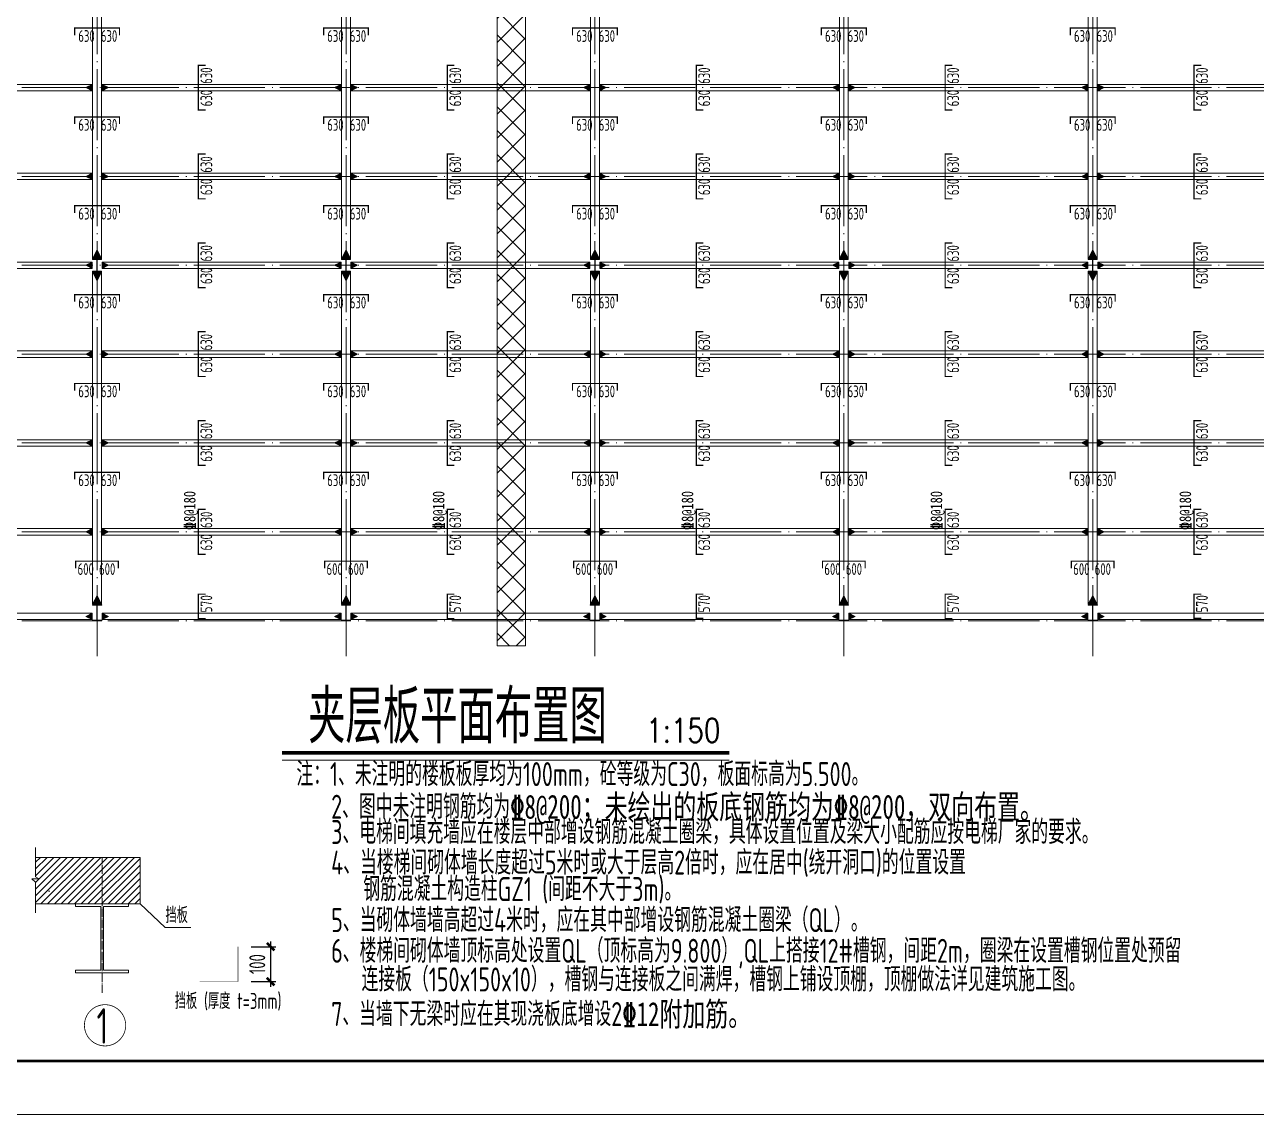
# Model space of a CAD drawing. Header units: millimetres. Extents: x 19781 to 898973, y -947928 to -267362.
# Drawn here: x 618030 to 652670, y -383529 to -352865 of the extents above; entities that cross this region are included whole.
import ezdxf

# ---------------------------------------------------------------- set-up
doc = ezdxf.new("R2010")
doc.units = ezdxf.units.MM
doc.header["$LTSCALE"] = 100
doc.linetypes.add('ACAD_ISO04W100', pattern=[30.5, 24, -3, 0.5, -3])
doc.linetypes.add('DOTE', pattern=[2.42, 2, -0.2, 0.02, -0.2])
doc.layers.get('0').update_dxf_attribs({"lineweight": 18})
for name, color, linetype, lineweight in [('10', 7, 'Continuous', 18), ('15', 3, 'Continuous', 18), ('25', 3, 'Continuous', 18), ('5图框', 7, 'Continuous', 18), ('AUDIT_I_170729152811-0', 2, 'Continuous', 18), ('BORDER', 7, 'Continuous', 18), ('DIM', 3, 'Continuous', 18), ('DIM_SYMB', 3, 'Continuous', 18), ('DOTE', 1, 'DOTE', 18), ('HATCH', 254, 'Continuous', 18), ('JC', 7, 'Continuous', 18), ('PUB_DIM', 3, 'Continuous', 18), ('TC', 151, 'Continuous', 18), ('层1305', 1, 'Continuous', 18), ('层1306', 94, 'Continuous', 18), ('层1307', 7, 'Continuous', 18), ('楼板负筋文字', 7, 'Continuous', 18), ('钢柱', 4, 'Continuous', 20), ('钢梁', 4, 'Continuous', 5)]:
    doc.layers.add(name, color=color, linetype=linetype, lineweight=lineweight)
doc.styles.add('hztxt', font='txt.shx', dxfattribs={"width": 0.7, "bigfont": 'hztxt.shx'})
doc.styles.get("Standard").update_dxf_attribs({"font": 'tssdeng.shx', "bigfont": 'hztxt.shx'})
doc.styles.add('TSSD_REIN', font='tssdeng.shx', dxfattribs={"width": 0.7, "bigfont": 'hztxt.shx'})
doc.dimstyles.new('TSSD_100_100', dxfattribs={"dimtxt": 300, "dimasz": 100, "dimexe": 100, "dimexo": 250, "dimgap": 100, "dimtad": 1, "dimdec": 0, "dimzin": 0, "dimdsep": 46, "dimtxsty": 'TSSD_REIN', "dimblk": 'ARCHTICK', "dimcen": 0, "dimdle": 100, "dimclrt": 7, "dimadec": 0, "dimazin": 0, "dimtfac": 1, "dimtdec": 0, "dimtix": 1, "dimtmove": 2, "dimatfit": 3, "dimfxl": 1, "dimtolj": 1, "dimtzin": 0, "dimarcsym": 0})
pattern_1 = [(45, (0, 0), (-7.07106781, 7.07106781), []), (45, (0, 2.5), (-7.07106781, 7.07106781), [])]

# ---------------------------------------------------------------- blocks, each defined once
blk = doc.blocks.new('_ArchTick_0')
at = {"color": 0, "linetype": 'ByBlock'}
blk.add_lwpolyline([(-0.71, -0.71, 0.5, 0.5, 0), (0.71, 0.71, 0.5, 0.5, 0)], format="xyseb", dxfattribs=at)
blk = doc.blocks.new('*X925')
at = {"layer": 'DIM', "color": 0, "lineweight": -2, "ltscale": 100, "transparency": 16777216}
for p, q in [((624405, -378811), (625098, -378811)), ((624948, -378661), (624948, -379941)), ((624405, -379791), (625098, -379791))]:
    blk.add_line(p, q, dxfattribs=at)
at = {"layer": 'DIM', "color": 0, "lineweight": -2, "ltscale": 100, "transparency": 16777216, "xscale": 150, "yscale": 150, "zscale": 150}
for p, rotation in [((624948, -378811), 90), ((624948, -379791), 270)]:
    blk.add_blockref('_ArchTick_0', p, dxfattribs=dict(at, rotation=rotation))
at = {"layer": 'DIM', "color": 7, "ltscale": 100, "transparency": 16777216, "insert": (624573, -379301), "char_height": 450, "width": 2295, "attachment_point": 5, "rotation": 90, "style": 'TSSD_REIN'}
blk.add_mtext('100', dxfattribs=at)
blk = doc.blocks.new('_ARCHTICK')
at = {"color": 0, "linetype": 'ByBlock', "const_width": 0.5}
blk.add_lwpolyline([(-0.5, -0.5), (0.5, 0.5)], dxfattribs=at)

msp = doc.modelspace()

# ---------------------------------------------------------------- hatches: boundary and pattern name
h = msp.add_hatch()
h.set_pattern_fill('ANSI31', color=256, style=0, pattern_type=0)
h.set_pattern_definition([(45, (0, 0), (-94.398755, 94.398755), [])])
h.paths.add_polyline_path([(621279.91, -376299.6), (620206.46, -376299.6), (620206.46, -377606.74), (621279.91, -377606.74)], flags=0)
h.paths.add_polyline_path([(620206.46, -376299.6), (618339.12, -376299.6), (618339.12, -376846.69), (618439.15, -376901.2), (618229.99, -376901.2), (618339.12, -376992.06), (618339.12, -377606.74), (620206.46, -377606.74)], flags=0)
h = msp.add_hatch()
h.set_pattern_fill('AR-CONC', color=256, scale=53.4, style=0)
h.paths.add_polyline_path([(620206.46, -376299.6), (618339.12, -376299.6), (618339.12, -376846.69), (618439.15, -376901.2), (618229.99, -376901.2), (618339.12, -376992.06), (618339.12, -377606.74), (620206.46, -377606.74)], flags=0)
h = msp.add_hatch()
h.set_pattern_fill('AR-CONC', color=256, scale=53.4, style=0)
h.paths.add_polyline_path([(621279.91, -376299.6), (620206.46, -376299.6), (620206.46, -377606.74), (621279.91, -377606.74)], flags=0)
at = {"layer": '10', "ltscale": 100}
h = msp.add_hatch(dxfattribs=at)
h.set_pattern_fill('金属', color=256, style=0, pattern_type=0)
h.set_pattern_definition(pattern_1)
h.paths.add_polyline_path([(620072, -359472), (620193, -359472), (620193, -359462), (619943, -359462), (619943, -359472), (620064, -359472), (620064, -359802), (619943, -359802), (619943, -359812), (620193, -359812), (620193, -359802), (620072, -359802)], flags=0)
h = msp.add_hatch(dxfattribs=at)
h.set_pattern_fill('金属', color=256, style=0, pattern_type=0)
h.set_pattern_definition(pattern_1)
h.paths.add_polyline_path([(627072, -359472), (627193, -359472), (627193, -359462), (626943, -359462), (626943, -359472), (627064, -359472), (627064, -359802), (626943, -359802), (626943, -359812), (627193, -359812), (627193, -359802), (627072, -359802)], flags=0)
h = msp.add_hatch(dxfattribs=at)
h.set_pattern_fill('金属', color=256, style=0, pattern_type=0)
h.set_pattern_definition(pattern_1)
h.paths.add_polyline_path([(634072, -359472), (634193, -359472), (634193, -359462), (633943, -359462), (633943, -359472), (634064, -359472), (634064, -359802), (633943, -359802), (633943, -359812), (634193, -359812), (634193, -359802), (634072, -359802)], flags=0)
h = msp.add_hatch(dxfattribs=at)
h.set_pattern_fill('金属', color=256, style=0, pattern_type=0)
h.set_pattern_definition(pattern_1)
h.paths.add_polyline_path([(641072, -359472), (641193, -359472), (641193, -359462), (640943, -359462), (640943, -359472), (641064, -359472), (641064, -359802), (640943, -359802), (640943, -359812), (641193, -359812), (641193, -359802), (641072, -359802)], flags=0)
h = msp.add_hatch(dxfattribs=at)
h.set_pattern_fill('金属', color=256, style=0, pattern_type=0)
h.set_pattern_definition(pattern_1)
h.paths.add_polyline_path([(648072, -359472), (648193, -359472), (648193, -359462), (647943, -359462), (647943, -359472), (648064, -359472), (648064, -359802), (647943, -359802), (647943, -359812), (648193, -359812), (648193, -359802), (648072, -359802)], flags=0)
h = msp.add_hatch(dxfattribs=at)
h.set_pattern_fill('金属', color=256, style=0, pattern_type=0)
h.set_pattern_definition(pattern_1)
h.paths.add_polyline_path([(620072, -369199), (620198, -369199), (620198, -369187), (619938, -369187), (619938, -369199), (620064, -369199), (620064, -369625), (619938, -369625), (619938, -369637), (620198, -369637), (620198, -369625), (620072, -369625)], flags=0)
h = msp.add_hatch(dxfattribs=at)
h.set_pattern_fill('金属', color=256, style=0, pattern_type=0)
h.set_pattern_definition(pattern_1)
h.paths.add_polyline_path([(627072, -369199), (627198, -369199), (627198, -369187), (626938, -369187), (626938, -369199), (627064, -369199), (627064, -369625), (626938, -369625), (626938, -369637), (627198, -369637), (627198, -369625), (627072, -369625)], flags=0)
h = msp.add_hatch(dxfattribs=at)
h.set_pattern_fill('金属', color=256, style=0, pattern_type=0)
h.set_pattern_definition(pattern_1)
h.paths.add_polyline_path([(634072, -369199), (634198, -369199), (634198, -369187), (633938, -369187), (633938, -369199), (634064, -369199), (634064, -369625), (633938, -369625), (633938, -369637), (634198, -369637), (634198, -369625), (634072, -369625)], flags=0)
h = msp.add_hatch(dxfattribs=at)
h.set_pattern_fill('金属', color=256, style=0, pattern_type=0)
h.set_pattern_definition(pattern_1)
h.paths.add_polyline_path([(641072, -369199), (641198, -369199), (641198, -369187), (640938, -369187), (640938, -369199), (641064, -369199), (641064, -369625), (640938, -369625), (640938, -369637), (641198, -369637), (641198, -369625), (641072, -369625)], flags=0)
h = msp.add_hatch(dxfattribs=at)
h.set_pattern_fill('金属', color=256, style=0, pattern_type=0)
h.set_pattern_definition(pattern_1)
h.paths.add_polyline_path([(648072, -369199), (648198, -369199), (648198, -369187), (647938, -369187), (647938, -369199), (648064, -369199), (648064, -369625), (647938, -369625), (647938, -369637), (648198, -369637), (648198, -369625), (648072, -369625)], flags=0)
at = {"layer": '15', "ltscale": 100}
for points in [[(619748, -354637), (619928, -354727), (619928, -354547)], [(620388, -354637), (620208, -354727), (620208, -354547)], [(626748, -354637), (626928, -354727), (626928, -354547)], [(627388, -354637), (627208, -354727), (627208, -354547)], [(633748, -354637), (633928, -354727), (633928, -354547)], [(634388, -354637), (634208, -354727), (634208, -354547)], [(640748, -354637), (640928, -354727), (640928, -354547)], [(641388, -354637), (641208, -354727), (641208, -354547)], [(647748, -354637), (647928, -354727), (647928, -354547)], [(648388, -354637), (648208, -354727), (648208, -354547)], [(619748, -357137), (619928, -357227), (619928, -357047)], [(620388, -357137), (620208, -357227), (620208, -357047)], [(626748, -357137), (626928, -357227), (626928, -357047)], [(627388, -357137), (627208, -357227), (627208, -357047)], [(633748, -357137), (633928, -357227), (633928, -357047)], [(634388, -357137), (634208, -357227), (634208, -357047)], [(640748, -357137), (640928, -357227), (640928, -357047)], [(641388, -357137), (641208, -357227), (641208, -357047)], [(647748, -357137), (647928, -357227), (647928, -357047)], [(648388, -357137), (648208, -357227), (648208, -357047)], [(620068, -359202), (620193, -359452), (619943, -359452)], [(627068, -359202), (627193, -359452), (626943, -359452)], [(634068, -359202), (634193, -359452), (633943, -359452)], [(641068, -359202), (641193, -359452), (640943, -359452)], [(648068, -359202), (648193, -359452), (647943, -359452)], [(619748, -359637), (619928, -359727), (619928, -359547)], [(620388, -359637), (620208, -359727), (620208, -359547)], [(626748, -359637), (626928, -359727), (626928, -359547)], [(627388, -359637), (627208, -359727), (627208, -359547)], [(633748, -359637), (633928, -359727), (633928, -359547)], [(634388, -359637), (634208, -359727), (634208, -359547)], [(640748, -359637), (640928, -359727), (640928, -359547)], [(641388, -359637), (641208, -359727), (641208, -359547)], [(647748, -359637), (647928, -359727), (647928, -359547)], [(648388, -359637), (648208, -359727), (648208, -359547)], [(620068, -360072), (620193, -359822), (619943, -359822)], [(627068, -360072), (627193, -359822), (626943, -359822)], [(634068, -360072), (634193, -359822), (633943, -359822)], [(641068, -360072), (641193, -359822), (640943, -359822)], [(648068, -360072), (648193, -359822), (647943, -359822)], [(619748, -362137), (619928, -362227), (619928, -362047)], [(620388, -362137), (620208, -362227), (620208, -362047)], [(626748, -362137), (626928, -362227), (626928, -362047)], [(627388, -362137), (627208, -362227), (627208, -362047)], [(633748, -362137), (633928, -362227), (633928, -362047)], [(634388, -362137), (634208, -362227), (634208, -362047)], [(640748, -362137), (640928, -362227), (640928, -362047)], [(641388, -362137), (641208, -362227), (641208, -362047)], [(647748, -362137), (647928, -362227), (647928, -362047)], [(648388, -362137), (648208, -362227), (648208, -362047)], [(619748, -364637), (619928, -364727), (619928, -364547)], [(620388, -364637), (620208, -364727), (620208, -364547)], [(626748, -364637), (626928, -364727), (626928, -364547)], [(627388, -364637), (627208, -364727), (627208, -364547)], [(633748, -364637), (633928, -364727), (633928, -364547)], [(634388, -364637), (634208, -364727), (634208, -364547)], [(640748, -364637), (640928, -364727), (640928, -364547)], [(641388, -364637), (641208, -364727), (641208, -364547)], [(647748, -364637), (647928, -364727), (647928, -364547)], [(648388, -364637), (648208, -364727), (648208, -364547)], [(619748, -367137), (619928, -367227), (619928, -367047)], [(620388, -367137), (620208, -367227), (620208, -367047)], [(626748, -367137), (626928, -367227), (626928, -367047)], [(627388, -367137), (627208, -367227), (627208, -367047)], [(633748, -367137), (633928, -367227), (633928, -367047)], [(634388, -367137), (634208, -367227), (634208, -367047)], [(640748, -367137), (640928, -367227), (640928, -367047)], [(641388, -367137), (641208, -367227), (641208, -367047)], [(647748, -367137), (647928, -367227), (647928, -367047)], [(648388, -367137), (648208, -367227), (648208, -367047)], [(620068, -368927), (620193, -369177), (619943, -369177)], [(627068, -368927), (627193, -369177), (626943, -369177)], [(634068, -368927), (634193, -369177), (633943, -369177)], [(641068, -368927), (641193, -369177), (640943, -369177)], [(648068, -368927), (648193, -369177), (647943, -369177)], [(619748, -369517), (619928, -369427), (619928, -369607)], [(620388, -369517), (620208, -369427), (620208, -369607)], [(626748, -369517), (626928, -369427), (626928, -369607)], [(627388, -369517), (627208, -369427), (627208, -369607)], [(633748, -369517), (633928, -369427), (633928, -369607)], [(634388, -369517), (634208, -369427), (634208, -369607)], [(640748, -369517), (640928, -369427), (640928, -369607)], [(641388, -369517), (641208, -369427), (641208, -369607)], [(647748, -369517), (647928, -369427), (647928, -369607)], [(648388, -369517), (648208, -369427), (648208, -369607)]]:
    msp.add_hatch(color=256, dxfattribs=at).paths.add_polyline_path(points, flags=0)
at = {"layer": 'HATCH', "ltscale": 100}
h = msp.add_hatch(dxfattribs=at)
h.set_pattern_fill('HOLE_MATETIEL', color=256, style=0, pattern_type=0)
h.set_pattern_definition([(45, (0, 0), (-336.7596, 336.7596), []), (135, (0, 0), (-336.7596, -336.7596), [])])
h.paths.add_polyline_path([(631318, -328810), (631318, -370343), (632118, -370343), (632118, -328810)], flags=0)

# ---------------------------------------------------------------- linework, layer by layer
at = {"color": 2}
for p, q in [((619459.52, -377606.74), (620953.39, -377606.74)), ((619459.52, -377606.74), (620953.39, -377606.74)), ((619459.52, -377606.74), (620953.39, -377606.74)), ((619459.52, -377681.43), (619459.52, -377606.74)), ((619459.52, -377681.43), (619459.52, -377606.74)), ((619459.52, -377681.43), (619459.52, -377606.74)), ((620169.11, -377681.43), (619459.52, -377681.43)), ((620169.11, -377681.43), (619459.52, -377681.43)), ((620169.11, -377681.43), (619459.52, -377681.43)), ((620169.11, -379474.08), (620169.11, -377681.43)), ((620953.39, -377681.43), (620243.8, -377681.43)), ((620953.39, -377681.43), (620243.8, -377681.43)), ((620953.39, -377681.43), (620243.8, -377681.43)), ((620243.8, -379474.08), (620243.8, -377681.43)), ((620953.39, -377681.43), (620953.39, -377606.74)), ((619459.52, -379548.77), (619459.52, -379474.08)), ((619459.52, -379548.77), (619459.52, -379474.08)), ((619459.52, -379548.77), (619459.52, -379474.08)), ((619459.52, -379474.08), (620169.11, -379474.08)), ((619459.52, -379474.08), (620169.11, -379474.08)), ((619459.52, -379474.08), (620169.11, -379474.08)), ((620953.39, -379548.77), (619459.52, -379548.77)), ((620953.39, -379548.77), (619459.52, -379548.77)), ((620953.39, -379548.77), (619459.52, -379548.77)), ((620243.8, -379474.08), (620953.39, -379474.08)), ((620243.8, -379474.08), (620953.39, -379474.08)), ((620243.8, -379474.08), (620953.39, -379474.08)), ((620953.39, -379474.08), (620953.39, -379548.77)), ((620953.39, -379474.08), (620953.39, -379548.77)), ((620953.39, -379474.08), (620953.39, -379548.77))]:
    msp.add_line(p, q, dxfattribs=at)
at = {"layer": '15', "ltscale": 100}
for points in [[(619748, -354637), (619928, -354727), (619928, -354547)], [(620388, -354637), (620208, -354727), (620208, -354547)], [(626748, -354637), (626928, -354727), (626928, -354547)], [(627388, -354637), (627208, -354727), (627208, -354547)], [(633748, -354637), (633928, -354727), (633928, -354547)], [(634388, -354637), (634208, -354727), (634208, -354547)], [(640748, -354637), (640928, -354727), (640928, -354547)], [(641388, -354637), (641208, -354727), (641208, -354547)], [(647748, -354637), (647928, -354727), (647928, -354547)], [(648388, -354637), (648208, -354727), (648208, -354547)], [(619748, -357137), (619928, -357227), (619928, -357047)], [(620388, -357137), (620208, -357227), (620208, -357047)], [(626748, -357137), (626928, -357227), (626928, -357047)], [(627388, -357137), (627208, -357227), (627208, -357047)], [(633748, -357137), (633928, -357227), (633928, -357047)], [(634388, -357137), (634208, -357227), (634208, -357047)], [(640748, -357137), (640928, -357227), (640928, -357047)], [(641388, -357137), (641208, -357227), (641208, -357047)], [(647748, -357137), (647928, -357227), (647928, -357047)], [(648388, -357137), (648208, -357227), (648208, -357047)], [(620068, -359202), (620193, -359452), (619943, -359452)], [(627068, -359202), (627193, -359452), (626943, -359452)], [(634068, -359202), (634193, -359452), (633943, -359452)], [(641068, -359202), (641193, -359452), (640943, -359452)], [(648068, -359202), (648193, -359452), (647943, -359452)], [(619748, -359637), (619928, -359727), (619928, -359547)], [(620388, -359637), (620208, -359727), (620208, -359547)], [(626748, -359637), (626928, -359727), (626928, -359547)], [(627388, -359637), (627208, -359727), (627208, -359547)], [(633748, -359637), (633928, -359727), (633928, -359547)], [(634388, -359637), (634208, -359727), (634208, -359547)], [(640748, -359637), (640928, -359727), (640928, -359547)], [(641388, -359637), (641208, -359727), (641208, -359547)], [(647748, -359637), (647928, -359727), (647928, -359547)], [(648388, -359637), (648208, -359727), (648208, -359547)], [(620068, -360072), (620193, -359822), (619943, -359822)], [(627068, -360072), (627193, -359822), (626943, -359822)], [(634068, -360072), (634193, -359822), (633943, -359822)], [(641068, -360072), (641193, -359822), (640943, -359822)], [(648068, -360072), (648193, -359822), (647943, -359822)], [(619748, -362137), (619928, -362227), (619928, -362047)], [(620388, -362137), (620208, -362227), (620208, -362047)], [(626748, -362137), (626928, -362227), (626928, -362047)], [(627388, -362137), (627208, -362227), (627208, -362047)], [(633748, -362137), (633928, -362227), (633928, -362047)], [(634388, -362137), (634208, -362227), (634208, -362047)], [(640748, -362137), (640928, -362227), (640928, -362047)], [(641388, -362137), (641208, -362227), (641208, -362047)], [(647748, -362137), (647928, -362227), (647928, -362047)], [(648388, -362137), (648208, -362227), (648208, -362047)], [(619748, -364637), (619928, -364727), (619928, -364547)], [(620388, -364637), (620208, -364727), (620208, -364547)], [(626748, -364637), (626928, -364727), (626928, -364547)], [(627388, -364637), (627208, -364727), (627208, -364547)], [(633748, -364637), (633928, -364727), (633928, -364547)], [(634388, -364637), (634208, -364727), (634208, -364547)], [(640748, -364637), (640928, -364727), (640928, -364547)], [(641388, -364637), (641208, -364727), (641208, -364547)], [(647748, -364637), (647928, -364727), (647928, -364547)], [(648388, -364637), (648208, -364727), (648208, -364547)], [(619748, -367137), (619928, -367227), (619928, -367047)], [(620388, -367137), (620208, -367227), (620208, -367047)], [(626748, -367137), (626928, -367227), (626928, -367047)], [(627388, -367137), (627208, -367227), (627208, -367047)], [(633748, -367137), (633928, -367227), (633928, -367047)], [(634388, -367137), (634208, -367227), (634208, -367047)], [(640748, -367137), (640928, -367227), (640928, -367047)], [(641388, -367137), (641208, -367227), (641208, -367047)], [(647748, -367137), (647928, -367227), (647928, -367047)], [(648388, -367137), (648208, -367227), (648208, -367047)], [(620068, -368927), (620193, -369177), (619943, -369177)], [(627068, -368927), (627193, -369177), (626943, -369177)], [(634068, -368927), (634193, -369177), (633943, -369177)], [(641068, -368927), (641193, -369177), (640943, -369177)], [(648068, -368927), (648193, -369177), (647943, -369177)], [(619748, -369517), (619928, -369427), (619928, -369607)], [(620388, -369517), (620208, -369427), (620208, -369607)], [(626748, -369517), (626928, -369427), (626928, -369607)], [(627388, -369517), (627208, -369427), (627208, -369607)], [(633748, -369517), (633928, -369427), (633928, -369607)], [(634388, -369517), (634208, -369427), (634208, -369607)], [(640748, -369517), (640928, -369427), (640928, -369607)], [(641388, -369517), (641208, -369427), (641208, -369607)], [(647748, -369517), (647928, -369427), (647928, -369607)], [(648388, -369517), (648208, -369427), (648208, -369607)]]:
    msp.add_lwpolyline(points, close=True, dxfattribs=at)
at = {"layer": '25', "color": 0}
msp.add_lwpolyline([(619711.64, -381022.96, 21.62, 21.62, 1), (620872.08, -381022.96, 21.62, 21.62, 1)], format="xyseb", close=True, dxfattribs=at)
at = {"layer": 'AUDIT_I_170729152811-0', "color": 7}
for p, q in [((618339.12, -376846.69), (618339.12, -376019.18)), ((618339.12, -376846.69), (618339.12, -376019.18)), ((618339.12, -376846.69), (618339.12, -376019.18)), ((618339.12, -376299.6), (621279.91, -376299.6)), ((618339.12, -376299.6), (621279.91, -376299.6)), ((618339.12, -376299.6), (621279.91, -376299.6)), ((618439.15, -376901.2), (618339.12, -376846.69)), ((618439.15, -376901.2), (618339.12, -376846.69)), ((618439.15, -376901.2), (618339.12, -376846.69)), ((618229.99, -376901.2), (618439.15, -376901.2)), ((618339.12, -376992.06), (618229.99, -376901.2)), ((618229.99, -376901.2), (618439.15, -376901.2)), ((618339.12, -376992.06), (618229.99, -376901.2)), ((618229.99, -376901.2), (618439.15, -376901.2)), ((618339.12, -376992.06), (618229.99, -376901.2)), ((618339.12, -377856.68), (618339.12, -376992.06)), ((618339.12, -377856.68), (618339.12, -376992.06)), ((618339.12, -377856.68), (618339.12, -376992.06)), ((619459.52, -377606.74), (618339.12, -377606.74)), ((620169.11, -379474.08), (620169.11, -377681.43)), ((620169.11, -379474.08), (620169.11, -377681.43)), ((620243.8, -379474.08), (620243.8, -377681.43)), ((620243.8, -379474.08), (620243.8, -377681.43))]:
    msp.add_line(p, q, dxfattribs=at)
at = {"layer": 'AUDIT_I_170729152811-0'}
msp.add_line((620579.93, -377606.74), (621279.91, -377606.74), dxfattribs=at)
msp.add_line((620579.93, -377606.74), (621279.91, -377606.74), dxfattribs=at)
at = {"layer": 'AUDIT_I_170729152811-0', "color": 7}
msp.add_lwpolyline([(620206.46, -377606.74, 22.41, 22.41, 0), (621279.91, -377606.74, 22.41, 22.41, 0), (621279.91, -376299.6, 22.41, 22.41, 0)], format="xyseb", dxfattribs=at)
at = {"layer": 'AUDIT_I_170729152811-0'}
msp.add_lwpolyline([(624029.51, -378810.74, 16.81, 16.81, 0), (624029.51, -379791.09, 16.81, 16.81, 0), (622949.98, -379791.09, 16.81, 16.81, 0)], format="xyseb", dxfattribs=at)
at = {"layer": 'BORDER'}
msp.add_lwpolyline([(568267, -383529.47), (568267, -320529.47), (701917, -320529.47), (701917, -383529.47)], close=True, dxfattribs=at)
msp.add_lwpolyline([(572017, -382029.47, 75, 75, 0), (572017, -322029.47, 75, 75, 0), (700417, -322029.47, 75, 75, 0), (700417, -382029.47, 75, 75, 0)], format="xyseb", close=True, dxfattribs=at)
at = {"layer": 'DIM_SYMB'}
msp.add_lwpolyline([(625269.03, -373353.36, 105, 105, 0), (637847.59, -373353.36, 105, 105, 0)], format="xyseb", dxfattribs=at)
msp.add_lwpolyline([(625269.03, -373563.36), (637847.59, -373563.36)], dxfattribs=at)
at = {"layer": 'DOTE', "linetype": 'DOTE', "ltscale": 10}
for p, q in [((620068, -370637), (620068, -328637)), ((627068, -370637), (627068, -328637)), ((634068, -370637), (634068, -328637)), ((641068, -370637), (641068, -328637)), ((648068, -370637), (648068, -328637)), ((584068, -354637), (684068, -354637)), ((584068, -357137), (684068, -357137)), ((584068, -359637), (684068, -359637)), ((584068, -362137), (684068, -362137)), ((584068, -364637), (684068, -364637)), ((584068, -367137), (676068, -367137)), ((584068, -369637), (684068, -369637))]:
    msp.add_line(p, q, dxfattribs=at)
at = {"layer": 'DOTE', "linetype": 'ACAD_ISO04W100', "ltscale": 0.1}
msp.add_line((620206.46, -380113.01), (620206.46, -376299.6), dxfattribs=at)
at = {"layer": 'JC', "ltscale": 100}
msp.add_lwpolyline([(631318, -328810), (631318, -370343), (632118, -370343), (632118, -328810)], close=True, dxfattribs=at)
at = {"layer": 'PUB_DIM'}
for p, q in [((621279.91, -377606.74), (621981.71, -378273.08)), ((621981.71, -378273.08), (622708.17, -378273.08))]:
    msp.add_line(p, q, dxfattribs=at)
at = {"layer": '层1305'}
for points in [[(619438.01, -353162, 35, 35, 0), (619438.01, -352962, 35, 35, 0), (620698.01, -352962, 35, 35, 0), (620698.01, -353162, 35, 35, 0)], [(626438.01, -353162, 35, 35, 0), (626438.01, -352962, 35, 35, 0), (627698.01, -352962, 35, 35, 0), (627698.01, -353162, 35, 35, 0)], [(633438.01, -353162, 35, 35, 0), (633438.01, -352962, 35, 35, 0), (634698.01, -352962, 35, 35, 0), (634698.01, -353162, 35, 35, 0)], [(640438.01, -353162, 35, 35, 0), (640438.01, -352962, 35, 35, 0), (641698.01, -352962, 35, 35, 0), (641698.01, -353162, 35, 35, 0)], [(647438.01, -353162, 35, 35, 0), (647438.01, -352962, 35, 35, 0), (648698.01, -352962, 35, 35, 0), (648698.01, -353162, 35, 35, 0)], [(623118, -355267, 35, 35, 0), (622918, -355267, 35, 35, 0), (622918, -354007, 35, 35, 0), (623118, -354007, 35, 35, 0)], [(630118.01, -355267, 35, 35, 0), (629918.01, -355267, 35, 35, 0), (629918.01, -354007, 35, 35, 0), (630118.01, -354007, 35, 35, 0)], [(637118.01, -355267, 35, 35, 0), (636918.01, -355267, 35, 35, 0), (636918.01, -354007, 35, 35, 0), (637118.01, -354007, 35, 35, 0)], [(644118, -355267, 35, 35, 0), (643918, -355267, 35, 35, 0), (643918, -354007, 35, 35, 0), (644118, -354007, 35, 35, 0)], [(651118.01, -355267, 35, 35, 0), (650918.01, -355267, 35, 35, 0), (650918.01, -354007, 35, 35, 0), (651118.01, -354007, 35, 35, 0)], [(619438.01, -355662, 35, 35, 0), (619438.01, -355462, 35, 35, 0), (620698.01, -355462, 35, 35, 0), (620698.01, -355662, 35, 35, 0)], [(626438.01, -355662, 35, 35, 0), (626438.01, -355462, 35, 35, 0), (627698.01, -355462, 35, 35, 0), (627698.01, -355662, 35, 35, 0)], [(633438.01, -355662, 35, 35, 0), (633438.01, -355462, 35, 35, 0), (634698.01, -355462, 35, 35, 0), (634698.01, -355662, 35, 35, 0)], [(640438.01, -355662, 35, 35, 0), (640438.01, -355462, 35, 35, 0), (641698.01, -355462, 35, 35, 0), (641698.01, -355662, 35, 35, 0)], [(647438.01, -355662, 35, 35, 0), (647438.01, -355462, 35, 35, 0), (648698.01, -355462, 35, 35, 0), (648698.01, -355662, 35, 35, 0)], [(623118, -357767, 35, 35, 0), (622918, -357767, 35, 35, 0), (622918, -356507, 35, 35, 0), (623118, -356507, 35, 35, 0)], [(630118.01, -357767, 35, 35, 0), (629918.01, -357767, 35, 35, 0), (629918.01, -356507, 35, 35, 0), (630118.01, -356507, 35, 35, 0)], [(637118.01, -357767, 35, 35, 0), (636918.01, -357767, 35, 35, 0), (636918.01, -356507, 35, 35, 0), (637118.01, -356507, 35, 35, 0)], [(644118, -357767, 35, 35, 0), (643918, -357767, 35, 35, 0), (643918, -356507, 35, 35, 0), (644118, -356507, 35, 35, 0)], [(651118.01, -357767, 35, 35, 0), (650918.01, -357767, 35, 35, 0), (650918.01, -356507, 35, 35, 0), (651118.01, -356507, 35, 35, 0)], [(619438.01, -358162, 35, 35, 0), (619438.01, -357962, 35, 35, 0), (620698.01, -357962, 35, 35, 0), (620698.01, -358162, 35, 35, 0)], [(626438.01, -358162, 35, 35, 0), (626438.01, -357962, 35, 35, 0), (627698.01, -357962, 35, 35, 0), (627698.01, -358162, 35, 35, 0)], [(633438.01, -358162, 35, 35, 0), (633438.01, -357962, 35, 35, 0), (634698.01, -357962, 35, 35, 0), (634698.01, -358162, 35, 35, 0)], [(640438.01, -358162, 35, 35, 0), (640438.01, -357962, 35, 35, 0), (641698.01, -357962, 35, 35, 0), (641698.01, -358162, 35, 35, 0)], [(647438.01, -358162, 35, 35, 0), (647438.01, -357962, 35, 35, 0), (648698.01, -357962, 35, 35, 0), (648698.01, -358162, 35, 35, 0)], [(623118, -360267, 35, 35, 0), (622918, -360267, 35, 35, 0), (622918, -359007, 35, 35, 0), (623118, -359007, 35, 35, 0)], [(630118.01, -360267, 35, 35, 0), (629918.01, -360267, 35, 35, 0), (629918.01, -359007, 35, 35, 0), (630118.01, -359007, 35, 35, 0)], [(637118.01, -360267, 35, 35, 0), (636918.01, -360267, 35, 35, 0), (636918.01, -359007, 35, 35, 0), (637118.01, -359007, 35, 35, 0)], [(644118, -360267, 35, 35, 0), (643918, -360267, 35, 35, 0), (643918, -359007, 35, 35, 0), (644118, -359007, 35, 35, 0)], [(651118.01, -360267, 35, 35, 0), (650918.01, -360267, 35, 35, 0), (650918.01, -359007, 35, 35, 0), (651118.01, -359007, 35, 35, 0)], [(619438.01, -360662, 35, 35, 0), (619438.01, -360462, 35, 35, 0), (620698.01, -360462, 35, 35, 0), (620698.01, -360662, 35, 35, 0)], [(626438.01, -360662, 35, 35, 0), (626438.01, -360462, 35, 35, 0), (627698.01, -360462, 35, 35, 0), (627698.01, -360662, 35, 35, 0)], [(633438.01, -360662, 35, 35, 0), (633438.01, -360462, 35, 35, 0), (634698.01, -360462, 35, 35, 0), (634698.01, -360662, 35, 35, 0)], [(640438.01, -360662, 35, 35, 0), (640438.01, -360462, 35, 35, 0), (641698.01, -360462, 35, 35, 0), (641698.01, -360662, 35, 35, 0)], [(647438.01, -360662, 35, 35, 0), (647438.01, -360462, 35, 35, 0), (648698.01, -360462, 35, 35, 0), (648698.01, -360662, 35, 35, 0)], [(623118, -362767, 35, 35, 0), (622918, -362767, 35, 35, 0), (622918, -361507, 35, 35, 0), (623118, -361507, 35, 35, 0)], [(630118.01, -362767, 35, 35, 0), (629918.01, -362767, 35, 35, 0), (629918.01, -361507, 35, 35, 0), (630118.01, -361507, 35, 35, 0)], [(637118.01, -362767, 35, 35, 0), (636918.01, -362767, 35, 35, 0), (636918.01, -361507, 35, 35, 0), (637118.01, -361507, 35, 35, 0)], [(644118, -362767, 35, 35, 0), (643918, -362767, 35, 35, 0), (643918, -361507, 35, 35, 0), (644118, -361507, 35, 35, 0)], [(651118.01, -362767, 35, 35, 0), (650918.01, -362767, 35, 35, 0), (650918.01, -361507, 35, 35, 0), (651118.01, -361507, 35, 35, 0)], [(619438.01, -363162, 35, 35, 0), (619438.01, -362962, 35, 35, 0), (620698.01, -362962, 35, 35, 0), (620698.01, -363162, 35, 35, 0)], [(626438.01, -363162, 35, 35, 0), (626438.01, -362962, 35, 35, 0), (627698.01, -362962, 35, 35, 0), (627698.01, -363162, 35, 35, 0)], [(633438.01, -363162, 35, 35, 0), (633438.01, -362962, 35, 35, 0), (634698.01, -362962, 35, 35, 0), (634698.01, -363162, 35, 35, 0)], [(640438.01, -363162, 35, 35, 0), (640438.01, -362962, 35, 35, 0), (641698.01, -362962, 35, 35, 0), (641698.01, -363162, 35, 35, 0)], [(647438.01, -363162, 35, 35, 0), (647438.01, -362962, 35, 35, 0), (648698.01, -362962, 35, 35, 0), (648698.01, -363162, 35, 35, 0)], [(623118, -365267, 35, 35, 0), (622918, -365267, 35, 35, 0), (622918, -364007, 35, 35, 0), (623118, -364007, 35, 35, 0)], [(630118.01, -365267, 35, 35, 0), (629918.01, -365267, 35, 35, 0), (629918.01, -364007, 35, 35, 0), (630118.01, -364007, 35, 35, 0)], [(637118.01, -365267, 35, 35, 0), (636918.01, -365267, 35, 35, 0), (636918.01, -364007, 35, 35, 0), (637118.01, -364007, 35, 35, 0)], [(644118, -365267, 35, 35, 0), (643918, -365267, 35, 35, 0), (643918, -364007, 35, 35, 0), (644118, -364007, 35, 35, 0)], [(651118.01, -365267, 35, 35, 0), (650918.01, -365267, 35, 35, 0), (650918.01, -364007, 35, 35, 0), (651118.01, -364007, 35, 35, 0)], [(619438.01, -365662, 35, 35, 0), (619438.01, -365462, 35, 35, 0), (620698.01, -365462, 35, 35, 0), (620698.01, -365662, 35, 35, 0)], [(626438.01, -365662, 35, 35, 0), (626438.01, -365462, 35, 35, 0), (627698.01, -365462, 35, 35, 0), (627698.01, -365662, 35, 35, 0)], [(633438.01, -365662, 35, 35, 0), (633438.01, -365462, 35, 35, 0), (634698.01, -365462, 35, 35, 0), (634698.01, -365662, 35, 35, 0)], [(640438.01, -365662, 35, 35, 0), (640438.01, -365462, 35, 35, 0), (641698.01, -365462, 35, 35, 0), (641698.01, -365662, 35, 35, 0)], [(647438.01, -365662, 35, 35, 0), (647438.01, -365462, 35, 35, 0), (648698.01, -365462, 35, 35, 0), (648698.01, -365662, 35, 35, 0)], [(623118, -367767, 35, 35, 0), (622918, -367767, 35, 35, 0), (622918, -366507, 35, 35, 0), (623118, -366507, 35, 35, 0)], [(630118.01, -367767, 35, 35, 0), (629918.01, -367767, 35, 35, 0), (629918.01, -366507, 35, 35, 0), (630118.01, -366507, 35, 35, 0)], [(637118.01, -367767, 35, 35, 0), (636918.01, -367767, 35, 35, 0), (636918.01, -366507, 35, 35, 0), (637118.01, -366507, 35, 35, 0)], [(644118, -367767, 35, 35, 0), (643918, -367767, 35, 35, 0), (643918, -366507, 35, 35, 0), (644118, -366507, 35, 35, 0)], [(651118.01, -367767, 35, 35, 0), (650918.01, -367767, 35, 35, 0), (650918.01, -366507, 35, 35, 0), (651118.01, -366507, 35, 35, 0)], [(619468.01, -368162, 35, 35, 0), (619468.01, -367962, 35, 35, 0), (620668.01, -367962, 35, 35, 0), (620668.01, -368162, 35, 35, 0)], [(626468.01, -368162, 35, 35, 0), (626468.01, -367962, 35, 35, 0), (627668.01, -367962, 35, 35, 0), (627668.01, -368162, 35, 35, 0)], [(633468.01, -368162, 35, 35, 0), (633468.01, -367962, 35, 35, 0), (634668.01, -367962, 35, 35, 0), (634668.01, -368162, 35, 35, 0)], [(640468.01, -368162, 35, 35, 0), (640468.01, -367962, 35, 35, 0), (641668.01, -367962, 35, 35, 0), (641668.01, -368162, 35, 35, 0)], [(647468.01, -368162, 35, 35, 0), (647468.01, -367962, 35, 35, 0), (648668.01, -367962, 35, 35, 0), (648668.01, -368162, 35, 35, 0)], [(623118, -369576, 35, 35, 0), (622918, -369576, 35, 35, 0), (622918, -368890, 35, 35, 0), (623118, -368890, 35, 35, 0)], [(630118.01, -369578, 35, 35, 0), (629918.01, -369578, 35, 35, 0), (629918.01, -368890, 35, 35, 0), (630118.01, -368890, 35, 35, 0)], [(637118.01, -369574, 35, 35, 0), (636918.01, -369574, 35, 35, 0), (636918.01, -368890, 35, 35, 0), (637118.01, -368890, 35, 35, 0)], [(644118, -369580, 35, 35, 0), (643918, -369580, 35, 35, 0), (643918, -368890, 35, 35, 0), (644118, -368890, 35, 35, 0)], [(651118.01, -369572, 35, 35, 0), (650918.01, -369572, 35, 35, 0), (650918.01, -368890, 35, 35, 0), (651118.01, -368890, 35, 35, 0)]]:
    msp.add_lwpolyline(points, format="xyseb", dxfattribs=at)
at = {"layer": '钢柱', "ltscale": 100}
for points in [[(620072, -359472), (620193, -359472), (620193, -359462), (619943, -359462), (619943, -359472), (620064, -359472), (620064, -359802), (619943, -359802), (619943, -359812), (620193, -359812), (620193, -359802), (620072, -359802)], [(627072, -359472), (627193, -359472), (627193, -359462), (626943, -359462), (626943, -359472), (627064, -359472), (627064, -359802), (626943, -359802), (626943, -359812), (627193, -359812), (627193, -359802), (627072, -359802)], [(634072, -359472), (634193, -359472), (634193, -359462), (633943, -359462), (633943, -359472), (634064, -359472), (634064, -359802), (633943, -359802), (633943, -359812), (634193, -359812), (634193, -359802), (634072, -359802)], [(641072, -359472), (641193, -359472), (641193, -359462), (640943, -359462), (640943, -359472), (641064, -359472), (641064, -359802), (640943, -359802), (640943, -359812), (641193, -359812), (641193, -359802), (641072, -359802)], [(648072, -359472), (648193, -359472), (648193, -359462), (647943, -359462), (647943, -359472), (648064, -359472), (648064, -359802), (647943, -359802), (647943, -359812), (648193, -359812), (648193, -359802), (648072, -359802)], [(620072, -369199), (620198, -369199), (620198, -369187), (619938, -369187), (619938, -369199), (620064, -369199), (620064, -369625), (619938, -369625), (619938, -369637), (620198, -369637), (620198, -369625), (620072, -369625)], [(627072, -369199), (627198, -369199), (627198, -369187), (626938, -369187), (626938, -369199), (627064, -369199), (627064, -369625), (626938, -369625), (626938, -369637), (627198, -369637), (627198, -369625), (627072, -369625)], [(634072, -369199), (634198, -369199), (634198, -369187), (633938, -369187), (633938, -369199), (634064, -369199), (634064, -369625), (633938, -369625), (633938, -369637), (634198, -369637), (634198, -369625), (634072, -369625)], [(641072, -369199), (641198, -369199), (641198, -369187), (640938, -369187), (640938, -369199), (641064, -369199), (641064, -369625), (640938, -369625), (640938, -369637), (641198, -369637), (641198, -369625), (641072, -369625)], [(648072, -369199), (648198, -369199), (648198, -369187), (647938, -369187), (647938, -369199), (648064, -369199), (648064, -369625), (647938, -369625), (647938, -369637), (648198, -369637), (648198, -369625), (648072, -369625)]]:
    msp.add_lwpolyline(points, close=True, dxfattribs=at)
at = {"layer": '钢梁', "ltscale": 100}
for points in [[(619943, -349847), (620193, -349847), (620193, -359452), (619943, -359452)], [(626943, -349847), (627193, -349847), (627193, -359452), (626943, -359452)], [(633943, -349847), (634193, -349847), (634193, -359452), (633943, -359452)], [(640943, -349847), (641193, -349847), (641193, -359452), (640943, -359452)], [(647943, -349847), (648193, -349847), (648193, -359452), (647943, -359452)], [(619928, -354547), (619928, -354727), (613208, -354727), (613208, -354547)], [(626928, -354547), (626928, -354727), (620208, -354727), (620208, -354547)], [(633928, -354547), (633928, -354727), (627208, -354727), (627208, -354547)], [(640928, -354547), (640928, -354727), (634208, -354727), (634208, -354547)], [(647928, -354547), (647928, -354727), (641208, -354727), (641208, -354547)], [(654928, -354547), (654928, -354727), (648208, -354727), (648208, -354547)], [(619928, -357047), (619928, -357227), (613208, -357227), (613208, -357047)], [(626928, -357047), (626928, -357227), (620208, -357227), (620208, -357047)], [(633928, -357047), (633928, -357227), (627208, -357227), (627208, -357047)], [(640928, -357047), (640928, -357227), (634208, -357227), (634208, -357047)], [(647928, -357047), (647928, -357227), (641208, -357227), (641208, -357047)], [(654928, -357047), (654928, -357227), (648208, -357227), (648208, -357047)], [(619928, -359547), (619928, -359727), (613208, -359727), (613208, -359547)], [(626928, -359547), (626928, -359727), (620208, -359727), (620208, -359547)], [(633928, -359547), (633928, -359727), (627208, -359727), (627208, -359547)], [(640928, -359547), (640928, -359727), (634208, -359727), (634208, -359547)], [(647928, -359547), (647928, -359727), (641208, -359727), (641208, -359547)], [(654928, -359547), (654928, -359727), (648208, -359727), (648208, -359547)], [(619943, -369177), (620193, -369177), (620193, -359822), (619943, -359822)], [(626943, -369177), (627193, -369177), (627193, -359822), (626943, -359822)], [(633943, -369177), (634193, -369177), (634193, -359822), (633943, -359822)], [(640943, -369177), (641193, -369177), (641193, -359822), (640943, -359822)], [(647943, -369177), (648193, -369177), (648193, -359822), (647943, -359822)], [(619928, -362047), (619928, -362227), (613208, -362227), (613208, -362047)], [(626928, -362047), (626928, -362227), (620208, -362227), (620208, -362047)], [(633928, -362047), (633928, -362227), (627208, -362227), (627208, -362047)], [(640928, -362047), (640928, -362227), (634208, -362227), (634208, -362047)], [(647928, -362047), (647928, -362227), (641208, -362227), (641208, -362047)], [(654928, -362047), (654928, -362227), (648208, -362227), (648208, -362047)], [(619928, -364547), (619928, -364727), (613208, -364727), (613208, -364547)], [(626928, -364547), (626928, -364727), (620208, -364727), (620208, -364547)], [(633928, -364547), (633928, -364727), (627208, -364727), (627208, -364547)], [(640928, -364547), (640928, -364727), (634208, -364727), (634208, -364547)], [(647928, -364547), (647928, -364727), (641208, -364727), (641208, -364547)], [(654928, -364547), (654928, -364727), (648208, -364727), (648208, -364547)], [(619928, -367047), (619928, -367227), (613208, -367227), (613208, -367047)], [(626928, -367047), (626928, -367227), (620208, -367227), (620208, -367047)], [(633928, -367047), (633928, -367227), (627208, -367227), (627208, -367047)], [(640928, -367047), (640928, -367227), (634208, -367227), (634208, -367047)], [(647928, -367047), (647928, -367227), (641208, -367227), (641208, -367047)], [(654928, -367047), (654928, -367227), (648208, -367227), (648208, -367047)], [(619928, -369607), (619928, -369427), (613208, -369427), (613208, -369607)], [(626928, -369607), (626928, -369427), (620208, -369427), (620208, -369607)], [(633928, -369607), (633928, -369427), (627208, -369427), (627208, -369607)], [(640928, -369607), (640928, -369427), (634208, -369427), (634208, -369607)], [(647928, -369607), (647928, -369427), (641208, -369427), (641208, -369607)], [(654928, -369607), (654928, -369427), (648208, -369427), (648208, -369607)]]:
    msp.add_lwpolyline(points, close=True, dxfattribs=at)

# ---------------------------------------------------------------- texts
at = {"style": 'hztxt', "width": 0.8}
msp.add_text('1:150', height=675, dxfattribs=at).set_placement((635512.1, -373062.68))
at = {"layer": '5图框', "style": 'hztxt', "width": 0.7}
msp.add_text('夹层板平面布置图', height=1500, dxfattribs=at).set_placement((626003.22, -373089.9))
at = {"layer": 'TC', "color": 7, "style": 'TSSD_REIN', "width": 0.7}
for s, p in [('注：1、未注明的楼板板厚均为100mm，砼等级为C30，板面标高为5.500。', (625673.15, -374291.8)), ('3、电梯间填充墙应在楼层中部增设钢筋混凝土圈梁，具体设置位置及梁大小配筋应按电梯厂家的要求。', (626651.26, -375922.02)), ('4、当楼梯间砌体墙长度超过5米时或大于层高2倍时，应在居中(绕开洞口)的位置设置', (626651.26, -376780.41)), ('5、当砌体墙墙高超过4米时，应在其中部增设钢筋混凝土圈梁（QL）。', (626651.26, -378400.23)), ('6、楼梯间砌体墙顶标高处设置QL（顶标高为9.800）,QL上搭接12#槽钢，间距2m，圈梁在设置槽钢位置处预留', (626651.26, -379264.07)), ('连接板（150x150x10），槽钢与连接板之间满焊，槽钢上铺设顶棚，顶棚做法详见建筑施工图。', (627506.01, -380070.33))]:
    msp.add_text(s, height=675.0337, dxfattribs=at).set_placement(p)
at = {"layer": 'TC', "color": 7, "char_height": 675.0337, "attachment_point": 7, "style": 'TSSD_REIN'}
for s, insert, width in [('2、图中未注明钢筋均为{\\fsimsun|b0|i0|c0|p253;\x848@200；未绘出的板底钢筋均为\x848@200，双向布置。}', (626651.26, -375357.94), 25863.3119), ('钢筋混凝土构造柱GZ1 (间距不大于3m)。', (627553.26, -377594.78), 12914.0445), ('7、当墙下无梁时应在其现浇板底增设2{\\fsimsun|b0|i0|c0|p253;\x8412附加筋。}', (626651.26, -381122.04), 16002.2806)]:
    msp.add_mtext(s, dxfattribs=dict(at, insert=insert, width=width))
at = {"layer": '层1306', "width": 0.690341}
for s, p in [('630', (619541.01, -353350.4)), ('630', (620175.01, -353350.4)), ('630', (626541.01, -353350.4)), ('630', (627175.01, -353350.4)), ('630', (633541.01, -353350.4)), ('630', (634175.01, -353350.4)), ('630', (640541.01, -353350.4)), ('630', (641175.01, -353350.4)), ('630', (647541.01, -353350.4)), ('630', (648175.01, -353350.4)), ('630', (619541.01, -355850.4)), ('630', (620175.01, -355850.4)), ('630', (626541.01, -355850.4)), ('630', (627175.01, -355850.4)), ('630', (633541.01, -355850.4)), ('630', (634175.01, -355850.4)), ('630', (640541.01, -355850.4)), ('630', (641175.01, -355850.4)), ('630', (647541.01, -355850.4)), ('630', (648175.01, -355850.4)), ('630', (619541.01, -358350.4)), ('630', (620175.01, -358350.4)), ('630', (626541.01, -358350.4)), ('630', (627175.01, -358350.4)), ('630', (633541.01, -358350.4)), ('630', (634175.01, -358350.4)), ('630', (640541.01, -358350.4)), ('630', (641175.01, -358350.4)), ('630', (647541.01, -358350.4)), ('630', (648175.01, -358350.4)), ('630', (619541.01, -360850.4)), ('630', (620175.01, -360850.4)), ('630', (626541.01, -360850.4)), ('630', (627175.01, -360850.4)), ('630', (633541.01, -360850.4)), ('630', (634175.01, -360850.4)), ('630', (640541.01, -360850.4)), ('630', (641175.01, -360850.4)), ('630', (647541.01, -360850.4)), ('630', (648175.01, -360850.4)), ('630', (619541.01, -363350.4)), ('630', (620175.01, -363350.4)), ('630', (626541.01, -363350.4)), ('630', (627175.01, -363350.4)), ('630', (633541.01, -363350.4)), ('630', (634175.01, -363350.4)), ('630', (640541.01, -363350.4)), ('630', (641175.01, -363350.4)), ('630', (647541.01, -363350.4)), ('630', (648175.01, -363350.4)), ('630', (619541.01, -365850.4)), ('630', (620175.01, -365850.4)), ('630', (626541.01, -365850.4)), ('630', (627175.01, -365850.4)), ('630', (633541.01, -365850.4)), ('630', (634175.01, -365850.4)), ('630', (640541.01, -365850.4)), ('630', (641175.01, -365850.4)), ('630', (647541.01, -365850.4)), ('630', (648175.01, -365850.4)), ('600', (619520.51, -368350.4)), ('600', (620124.51, -368350.4)), ('600', (626520.51, -368350.4)), ('600', (627124.51, -368350.4)), ('600', (633520.51, -368350.4)), ('600', (634124.51, -368350.4)), ('600', (640520.51, -368350.4)), ('600', (641124.51, -368350.4)), ('600', (647520.51, -368350.4)), ('600', (648124.51, -368350.4))]:
    msp.add_text(s, height=330, dxfattribs=at).set_placement(p)
at = {"layer": '层1306'}
for s, width, p in [('630', 0.690341, (623306.4, -354530.5)), ('630', 0.690341, (630306.4, -354530.5)), ('630', 0.690341, (637306.4, -354530.5)), ('630', 0.690341, (644306.4, -354530.5)), ('630', 0.690341, (651306.4, -354530.5)), ('630', 0.690341, (623306.4, -355163.5)), ('630', 0.690341, (630306.4, -355163.5)), ('630', 0.690341, (637306.4, -355163.5)), ('630', 0.690341, (644306.4, -355163.5)), ('630', 0.690341, (651306.4, -355163.5)), ('630', 0.690341, (623306.4, -357030.5)), ('630', 0.690341, (630306.4, -357030.5)), ('630', 0.690341, (637306.4, -357030.5)), ('630', 0.690341, (644306.4, -357030.5)), ('630', 0.690341, (651306.4, -357030.5)), ('630', 0.690341, (623306.4, -357663.5)), ('630', 0.690341, (630306.4, -357663.5)), ('630', 0.690341, (637306.4, -357663.5)), ('630', 0.690341, (644306.4, -357663.5)), ('630', 0.690341, (651306.4, -357663.5)), ('630', 0.690341, (623306.4, -359530.5)), ('630', 0.690341, (630306.4, -359530.5)), ('630', 0.690341, (637306.4, -359530.5)), ('630', 0.690341, (644306.4, -359530.5)), ('630', 0.690341, (651306.4, -359530.5)), ('630', 0.690341, (623306.4, -360163.5)), ('630', 0.690341, (630306.4, -360163.5)), ('630', 0.690341, (637306.4, -360163.5)), ('630', 0.690341, (644306.4, -360163.5)), ('630', 0.690341, (651306.4, -360163.5)), ('630', 0.690341, (623306.4, -362030.5)), ('630', 0.690341, (630306.4, -362030.5)), ('630', 0.690341, (637306.4, -362030.5)), ('630', 0.690341, (644306.4, -362030.5)), ('630', 0.690341, (651306.4, -362030.5)), ('630', 0.690341, (623306.4, -362663.5)), ('630', 0.690341, (630306.4, -362663.5)), ('630', 0.690341, (637306.4, -362663.5)), ('630', 0.690341, (644306.4, -362663.5)), ('630', 0.690341, (651306.4, -362663.5)), ('630', 0.690341, (623306.4, -364530.5)), ('630', 0.690341, (630306.4, -364530.5)), ('630', 0.690341, (637306.4, -364530.5)), ('630', 0.690341, (644306.4, -364530.5)), ('630', 0.690341, (651306.4, -364530.5)), ('630', 0.690341, (623306.4, -365163.5)), ('630', 0.690341, (630306.4, -365163.5)), ('630', 0.690341, (637306.4, -365163.5)), ('630', 0.690341, (644306.4, -365163.5)), ('630', 0.690341, (651306.4, -365163.5)), ('630', 0.690341, (623306.4, -367030.5)), ('630', 0.690341, (630306.4, -367030.5)), ('630', 0.690341, (637306.4, -367030.5)), ('630', 0.690341, (644306.4, -367030.5)), ('630', 0.690341, (651306.4, -367030.5)), ('630', 0.690341, (623306.4, -367663.5)), ('630', 0.690341, (630306.4, -367663.5)), ('630', 0.690341, (637306.4, -367663.5)), ('630', 0.690341, (644306.4, -367663.5)), ('630', 0.690341, (651306.4, -367663.5)), ('570', 0.736364, (623306.4, -369407.5)), ('570', 0.736364, (630306.4, -369407.5)), ('570', 0.736364, (637306.4, -369407.5)), ('570', 0.736364, (644306.4, -369407.5)), ('570', 0.736364, (651306.4, -369407.5))]:
    msp.add_text(s, height=330, rotation=90, dxfattribs=dict(at, width=width)).set_placement(p)
at = {"layer": '层1307', "char_height": 330, "width": 1673.0524, "attachment_point": 7, "rotation": 90}
for insert in [(622905.82, -367080.07), (629905.83, -367080.07), (636905.83, -367080.07), (643905.82, -367080.07), (650905.83, -367080.07)]:
    msp.add_mtext('{\\fsimsun|b0|i0|c0|p253;\\W0.777273;\x848@180}', dxfattribs=dict(at, insert=insert))
at = {"layer": '楼板负筋文字', "style": 'TSSD_REIN', "width": 0.7}
for s, height, p in [('挡板', 450, (621991.02, -378148.26)), ('1', 1000, (620052.9, -381542.98))]:
    msp.add_text(s, height=height, dxfattribs=at).set_placement(p)
at = {"layer": '楼板负筋文字', "insert": (622253.79, -380608.2), "char_height": 450, "width": 4318.3124, "attachment_point": 7, "style": 'TSSD_REIN'}
msp.add_mtext('挡板 (厚度 t=3mm)', dxfattribs=at)

# ---------------------------------------------------------------- dimensions: what is measured, and where the dimension line sits
at = {"layer": 'DIM', "ltscale": 100}
dim = msp.add_linear_dim(base=(624947.96, -379791.09), p1=(624029.51, -378810.74), p2=(624029.51, -379791.09), angle=90, text='100', dimstyle='TSSD_100_100', override={"dimscale": 1.5, "dimsah": 1}, dxfattribs=at)
dim.commit()
dim.dimension.update_dxf_attribs({"geometry": '*X925', "text_midpoint": (624572.96, -379300.92), "dimtype": 160})

doc.saveas('drawing.dxf')
